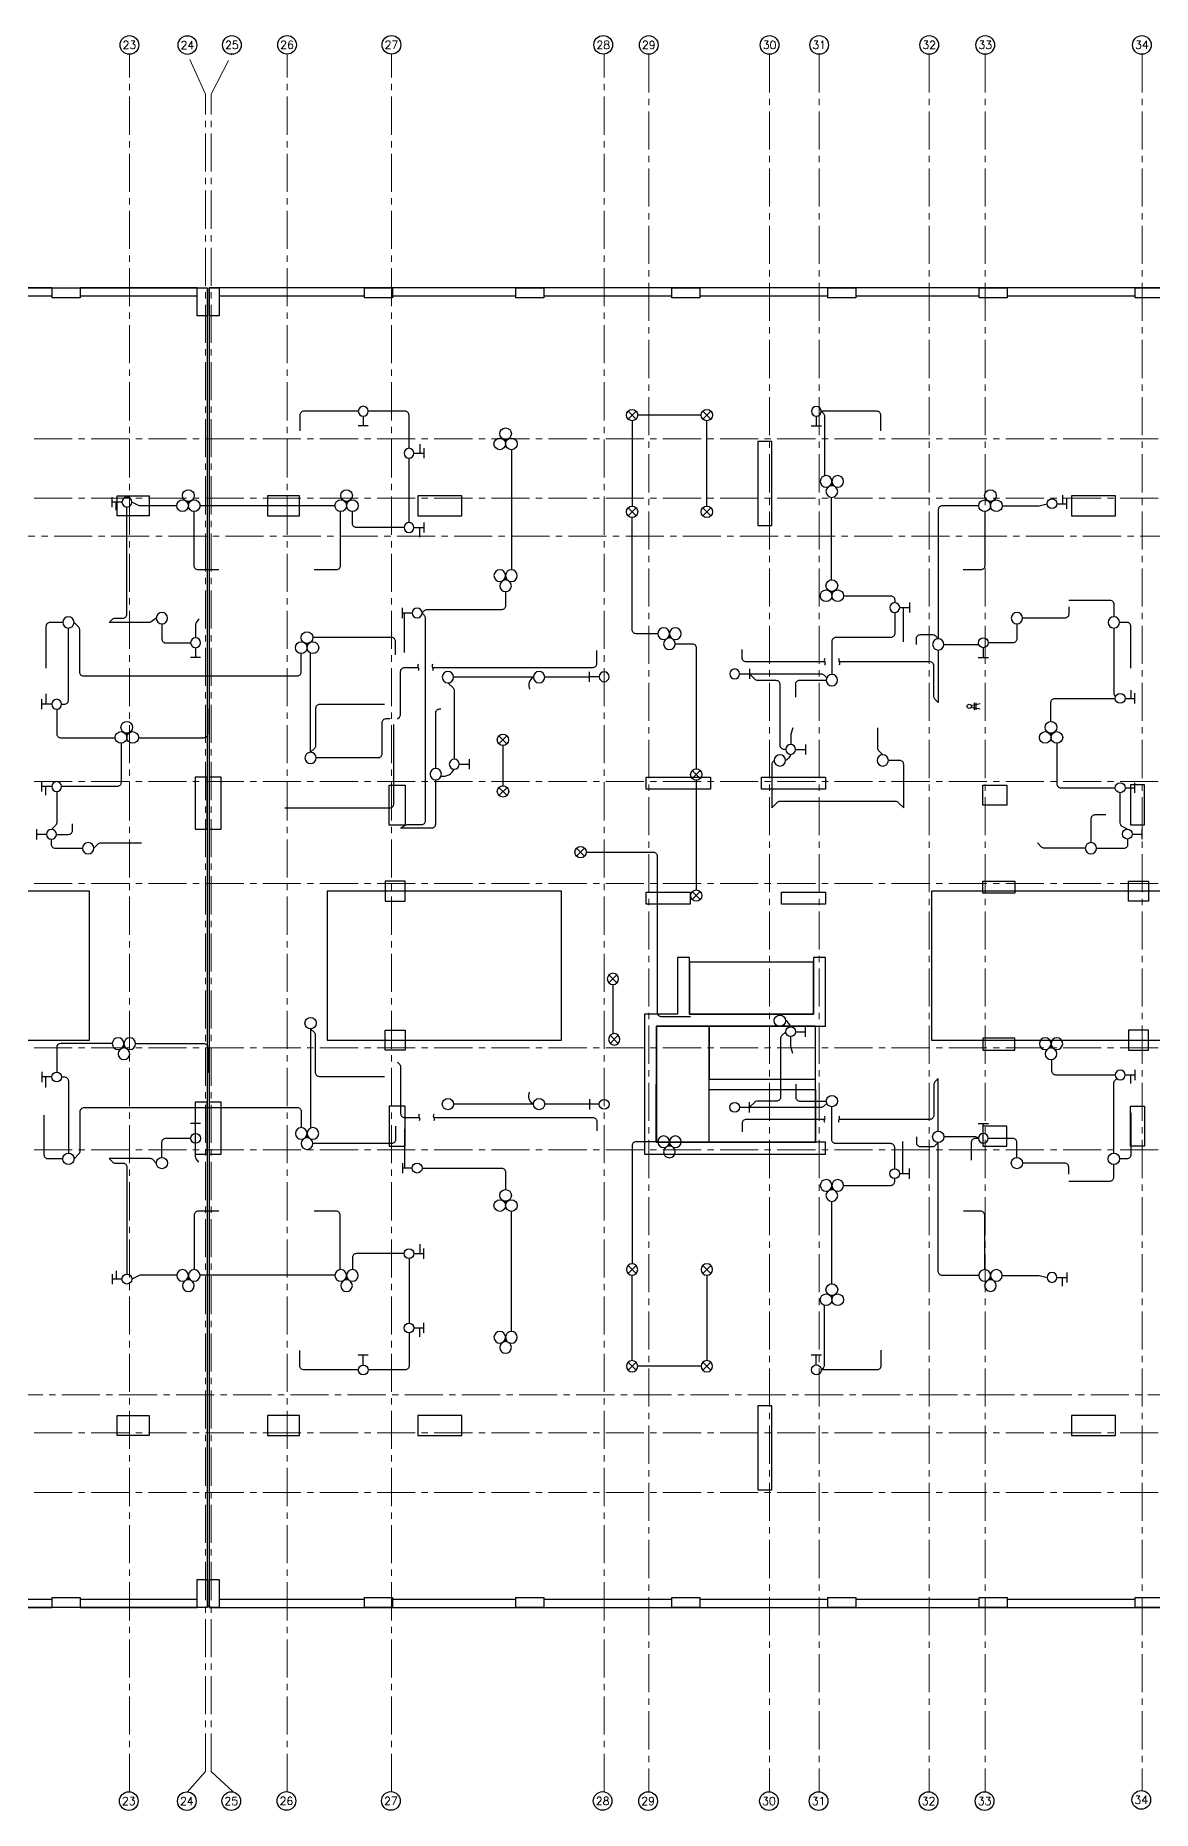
# Model space of a CAD drawing. Header units: metres. Extents: x -10 to 115, y -8 to 36.
# Drawn here: x 51.58 to 79.5, y -7.95 to 36.43 of the extents above; entities that cross this region are included whole.
import ezdxf
from ezdxf.enums import TextEntityAlignment as Align

# ---------------------------------------------------------------- set-up
doc = ezdxf.new("R2010")
doc.units = ezdxf.units.M
doc.linetypes.add('CENTER2', pattern=[28.575, 19.05, -3.175, 3.175, -3.175])
for name, color, linetype in [('Column', 4, 'Continuous'), ('ElecConduit', 20, 'Continuous'), ('ELIGHT', 4, 'Continuous'), ('GRID', 1, 'CENTER2'), ('Opening', 2, 'Continuous'), ('S-GRID-CIRC', 3, 'Continuous'), ('S-GRID-CIRC-TEXT', 3, 'Continuous'), ('ShearWall', 241, 'Continuous'), ('Slab', 3, 'Continuous'), ('Stair', 170, 'Continuous'), ('Wall', 1, 'Continuous')]:
    doc.layers.add(name, color=color, linetype=linetype)
doc.layers.add('S-GRID-DIMS', color=2, linetype='Continuous', lineweight=0)
doc.styles.add('S-ROMANS', font='romans.shx', dxfattribs={"width": 0.75})

# ---------------------------------------------------------------- blocks, each defined once
blk = doc.blocks.new('EI2')
at = {"layer": 'ELIGHT'}
for p, q in [((0, 0.181), (0, -0.181)), ((0.35, 0), (0, 0))]:
    blk.add_line(p, q, dxfattribs=at)
blk.add_circle((0.527, 0), 0.176, dxfattribs=at)
blk = doc.blocks.new('E LIGHTING OUTLET')
at = {"layer": 'ELIGHT'}
blk.add_circle((0, 0), 0.177, dxfattribs=at)
blk = doc.blocks.new('EChandlier')
at = {"layer": 'ELIGHT'}
for centre, radius in [((-0.228, 0.13), 0.228), ((0, 0), 0.028), ((0.227, 0.13), 0.228), ((0.002, -0.266), 0.228)]:
    blk.add_circle(centre, radius, dxfattribs=at)
blk = doc.blocks.new('edev2')
at = {"layer": 'ELIGHT'}
for p, q in [((-0.055, 0.136), (0.053, 0.136)), ((-0.055, 0.108), (0.053, 0.108)), ((-0.013, 0.063), (-0.042, 0.202)), ((0.013, 0.063), (0.042, 0.202))]:
    blk.add_line(p, q, dxfattribs=at)
blk.add_circle((0, 0.033), 0.0329, dxfattribs=at)
blk = doc.blocks.new('EI1')
at = {"layer": 'ELIGHT'}
for points in [[(0.157, 0.157), (-0.157, -0.157)], [(-0.157, 0.157), (0.157, -0.157)]]:
    blk.add_lwpolyline(points, dxfattribs=at)
blk.add_circle((0, 0), 0.222, dxfattribs=at)
blk = doc.blocks.new('S-GRID-CIRC')
at = {"layer": 'S-GRID-CIRC'}
blk.add_circle((0, 0), 0.35, dxfattribs=at)
at = {"layer": 'S-GRID-CIRC-TEXT', "color": 3, "style": 'S-ROMANS', "flags": 8}
blk.add_attdef('GRID-CIRC', text='', height=0.3, dxfattribs=at).set_placement((0, 0), align=Align.MIDDLE)

msp = doc.modelspace()

# ---------------------------------------------------------------- linework, layer by layer
at = {"layer": 'Column'}
for points in [[(52.002, 29.875), (52.002, 30.125), (52.702, 30.125), (52.702, 29.875)], [(55.875, 29.425), (55.625, 29.425), (55.625, 30.125), (55.875, 30.125)], [(56.175, 29.425), (55.925, 29.425), (55.925, 30.125), (56.175, 30.125)], [(59.807, 29.875), (59.807, 30.125), (60.507, 30.125), (60.507, 29.875)], [(63.585, 29.875), (63.585, 30.125), (64.285, 30.125), (64.285, 29.875)], [(67.487, 29.875), (67.487, 30.125), (68.187, 30.125), (68.187, 29.875)], [(71.39, 29.875), (71.39, 30.125), (72.09, 30.125), (72.09, 29.875)], [(75.168, 29.875), (75.168, 30.125), (75.868, 30.125), (75.868, 29.875)], [(79.07, 29.875), (79.07, 30.125), (79.77, 30.125), (79.77, 29.875)], [(55.875, -2.875), (55.625, -2.875), (55.625, -2.175), (55.875, -2.175)], [(56.175, -2.875), (55.925, -2.875), (55.925, -2.175), (56.175, -2.175)], [(52.002, -2.875), (52.002, -2.625), (52.702, -2.625), (52.702, -2.875)], [(59.807, -2.875), (59.807, -2.625), (60.507, -2.625), (60.507, -2.875)], [(63.585, -2.875), (63.585, -2.625), (64.285, -2.625), (64.285, -2.875)], [(67.487, -2.875), (67.487, -2.625), (68.187, -2.625), (68.187, -2.875)], [(71.39, -2.875), (71.39, -2.625), (72.09, -2.625), (72.09, -2.875)], [(75.168, -2.875), (75.168, -2.625), (75.868, -2.625), (75.868, -2.875)], [(79.07, -2.875), (79.07, -2.625), (79.77, -2.625), (79.77, -2.875)]]:
    msp.add_lwpolyline(points, close=True, dxfattribs=at)
at = {"layer": 'Column', "color": 4, "linetype": 'Continuous'}
for points in [[(54.42, 24.42), (53.62, 24.42), (53.62, 24.92), (54.42, 24.92)], [(57.38, 24.42), (58.18, 24.42), (58.18, 24.92), (57.38, 24.92)], [(61.14, 24.421), (62.24, 24.421), (62.24, 24.92), (61.14, 24.92)], [(77.48, 24.421), (78.58, 24.421), (78.58, 24.92), (77.48, 24.92)], [(55.575, 17.89), (55.575, 16.59), (55.875, 16.59), (55.875, 17.89)], [(55.925, 17.89), (55.925, 16.59), (56.225, 16.59), (56.225, 17.89)], [(60.42, 17.69), (60.82, 17.69), (60.82, 16.69), (60.42, 16.69)], [(75.26, 17.69), (75.86, 17.69), (75.86, 17.19), (75.26, 17.19)], [(79.3, 17.692), (78.95, 17.692), (78.95, 16.692), (79.3, 16.692)], [(60.82, 15.29), (60.32, 15.29), (60.32, 14.79), (60.82, 14.79)], [(75.26, 15.29), (76.06, 15.29), (76.06, 14.99), (75.26, 14.99)], [(78.9, 15.29), (79.4, 15.29), (79.4, 14.79), (78.9, 14.79)], [(66.848, 14.71), (66.848, 15.01), (67.948, 15.01), (67.948, 14.71)], [(70.23, 15.01), (71.33, 15.01), (71.33, 14.71), (70.23, 14.71)], [(60.82, 11.06), (60.32, 11.06), (60.32, 11.56), (60.82, 11.56)], [(78.9, 11.06), (79.4, 11.06), (79.4, 11.56), (78.9, 11.56)], [(75.258, 11.06), (76.058, 11.06), (76.058, 11.36), (75.258, 11.36)], [(55.575, 9.76), (55.575, 8.46), (55.875, 8.46), (55.875, 9.76)], [(55.925, 9.76), (55.925, 8.46), (56.225, 8.46), (56.225, 9.76)], [(60.42, 8.66), (60.82, 8.66), (60.82, 9.66), (60.42, 9.66)], [(79.3, 8.659), (78.95, 8.659), (78.95, 9.659), (79.3, 9.659)], [(75.26, 8.66), (75.86, 8.66), (75.86, 9.16), (75.26, 9.16)], [(54.42, 1.427), (53.62, 1.427), (53.62, 1.927), (54.42, 1.927)], [(57.38, 1.427), (58.18, 1.427), (58.18, 1.927), (57.38, 1.927)], [(61.14, 1.43), (62.24, 1.43), (62.24, 1.929), (61.14, 1.929)], [(77.48, 1.43), (78.58, 1.43), (78.58, 1.929), (77.48, 1.929)]]:
    msp.add_lwpolyline(points, close=True, dxfattribs=at)
at = {"layer": 'ElecConduit', "elevation": -1.5}
for points in [[(59.65, 27.038), (58.29, 27.038, 0.414214), (58.19, 26.938), (58.19, 26.549)], [(60.919, 26.111), (60.919, 26.938, 0.414214), (60.819, 27.038), (59.897, 27.038)], [(72.713, 26.547), (72.713, 26.936, 0.414214), (72.613, 27.036), (71.221, 27.036)], [(71.221, 27.036), (71.275, 26.982, -0.198912), (71.304, 26.912), (71.304, 25.424)], [(53.423, 21.754), (53.504, 21.835, -0.198912), (53.574, 21.864), (53.767, 21.864, 0.414214), (53.867, 21.964), (53.867, 24.643)], [(55.112, 24.671), (54.201, 24.671, -0.119102), (54.155, 24.682), (53.99, 24.766)], [(56.169, 23.07), (55.649, 23.07, -0.414214), (55.549, 23.17), (55.549, 24.53)], [(59.201, 24.53), (59.201, 23.17, -0.414214), (59.101, 23.07), (58.548, 23.07)], [(60.795, 24.129), (59.604, 24.129, -0.414214), (59.504, 24.229), (59.504, 24.525)], [(75.162, 24.674), (74.248, 24.674, 0.414214), (74.148, 24.574), (74.148, 21.35)], [(75.307, 24.529), (75.307, 23.17, -0.414214), (75.207, 23.07), (74.769, 23.07)], [(67.137, 21.475), (66.593, 21.475, -0.414214), (66.493, 21.575), (66.493, 24.38)], [(63.332, 22.527), (63.332, 22.175, -0.414214), (63.232, 22.075), (61.367, 22.075, 0.198912), (61.296, 22.046), (61.245, 21.995)], [(71.78, 22.423), (72.959, 22.423, -0.414214), (73.059, 22.323), (73.059, 22.252)], [(77.408, 22.314), (78.435, 22.314, -0.414214), (78.535, 22.214), (78.535, 21.901)], [(52.263, 21.754), (51.945, 21.754, 0.414214), (51.845, 21.654), (51.845, 20.617)], [(52.547, 21.759), (52.651, 21.655, -0.198912), (52.68, 21.585), (52.68, 20.518, 0.414214), (52.78, 20.418), (58.125, 20.418, 0.414214), (58.225, 20.518), (58.225, 20.979)], [(54.601, 21.864), (54.474, 21.773, -0.157053), (54.416, 21.754), (53.423, 21.754)], [(55.664, 21.847), (55.601, 21.758, 0.155023), (55.583, 21.7), (55.583, 21.372)], [(61.245, 21.988), (61.296, 21.937, -0.198912), (61.325, 21.866), (61.325, 16.794, -0.414214), (61.225, 16.694), (60.874, 16.694, 0.133337), (60.823, 16.681), (60.705, 16.612)], [(73.059, 22.005), (73.059, 21.48, -0.414214), (72.959, 21.38), (71.588, 21.38, 0.414214), (71.488, 21.28), (71.488, 20.455)], [(77.408, 22.145), (77.408, 21.964, -0.414214), (77.308, 21.864), (76.255, 21.864)], [(78.959, 20.613), (78.959, 21.659, 0.414214), (78.859, 21.759), (78.677, 21.759)], [(52.235, 19.712), (52.305, 19.712, 0.414214), (52.405, 19.812), (52.405, 21.617)], [(54.743, 21.722), (54.743, 21.343, 0.414214), (54.843, 21.243), (55.459, 21.243)], [(60.582, 20.944), (60.582, 21.278, 0.414214), (60.482, 21.378), (58.515, 21.378)], [(73.599, 21.207), (73.599, 21.351, -0.414214), (73.699, 21.451), (74.006, 21.451, -0.198912), (74.077, 21.421), (74.148, 21.35)], [(76.113, 21.722), (76.113, 21.348, -0.414214), (76.013, 21.248), (75.392, 21.248)], [(78.535, 21.617), (78.535, 19.985, 0.198912), (78.565, 19.914), (78.578, 19.901)], [(61.505, 20.629), (65.511, 20.629, 0.414214), (65.611, 20.729), (65.611, 21.055)], [(67.573, 21.222), (67.998, 21.222, -0.414214), (68.098, 21.122), (68.098, 18.095)], [(71.308, 20.772), (69.345, 20.772, -0.414214), (69.245, 20.872), (69.245, 21.083)], [(60.633, 19.343), (60.679, 19.389, 0.198912), (60.708, 19.46), (60.708, 20.529, -0.414214), (60.808, 20.629), (61.145, 20.629)], [(61.145, 20.711, 0.242715), (61.145, 20.629, -0.242715), (61.145, 20.546)], [(61.505, 20.711, 0.242715), (61.505, 20.629, -0.242715), (61.505, 20.546)], [(69.428, 20.47), (71.22, 20.47, -0.192521), (71.289, 20.443), (71.36, 20.375)], [(70.336, 18.58), (70.297, 18.58, -0.414214), (70.197, 18.68), (70.197, 20.201, 0.414214), (70.097, 20.301), (69.638, 20.301, -0.198912), (69.567, 20.331), (69.428, 20.47)], [(71.308, 20.855, 0.242715), (71.308, 20.772, -0.242715), (71.308, 20.69)], [(71.668, 20.855, 0.242715), (71.668, 20.772, -0.242715), (71.668, 20.69)], [(74.148, 19.753), (74.065, 19.836, -0.198912), (74.036, 19.906), (74.036, 20.672, 0.414214), (73.936, 20.772), (71.668, 20.772)], [(61.892, 20.247), (62.02, 20.119, -0.198912), (62.049, 20.048), (62.049, 18.335)], [(64.027, 20.389, 0.383648), (63.933, 20.09, -3.183241)], [(70.583, 19.89), (70.583, 20.213, -0.414214), (70.683, 20.313), (71.346, 20.313)], [(52.112, 19.588), (52.112, 18.974, 0.414214), (52.212, 18.874), (53.574, 18.874)], [(54.157, 18.874), (55.787, 18.874, 0.414214), (55.887, 18.974), (55.887, 19.601)], [(60.309, 19.706), (58.685, 19.706, 0.414214), (58.585, 19.606), (58.585, 18.675, -0.198912), (58.556, 18.604), (58.46, 18.509)], [(61.585, 18.104), (61.585, 19.494, -0.414214), (61.685, 19.594), (61.711, 19.594)], [(76.964, 19.279), (76.964, 19.758, -0.414214), (77.064, 19.858), (78.57, 19.858)], [(57.814, 17.122), (60.44, 17.122, 0.414214), (60.54, 17.222), (60.54, 19.201)], [(60.447, 19.343), (60.34, 19.343, 0.414214), (60.24, 19.243), (60.24, 18.467, -0.414214), (60.14, 18.367), (58.602, 18.367)], [(70.511, 19.123), (70.463, 18.961, 0.071989), (70.459, 18.932), (70.459, 18.704)], [(72.628, 19.123), (72.628, 18.62, 0.198912), (72.658, 18.549), (72.758, 18.449)], [(53.72, 18.734), (53.72, 17.754, -0.414214), (53.62, 17.654), (52.235, 17.654)], [(77.111, 18.734), (77.111, 17.722, 0.414214), (77.211, 17.622), (78.57, 17.622)], [(70.046, 18.307), (70.017, 18.278, 0.198912), (69.988, 18.207), (69.988, 17.124)], [(70.459, 18.457, -0.134302), (70.328, 18.294, 1.72592)], [(73.283, 17.122), (73.283, 18.207, 0.414214), (73.183, 18.307), (72.9, 18.307)], [(60.708, 16.617), (61.485, 16.617, 0.414214), (61.585, 16.717), (61.585, 17.82)], [(61.719, 17.913, 0.327489), (62.049, 18.088, -3.420201)], [(52.112, 17.53), (52.112, 16.752, -0.198912), (52.082, 16.681), (51.982, 16.581)], [(78.874, 16.588), (78.747, 16.655, -0.277689), (78.694, 16.743), (78.694, 17.498)], [(73.283, 17.122), (73.156, 17.249, 0.198912), (73.085, 17.278), (70.183, 17.278, 0.198912), (70.113, 17.249), (69.988, 17.124)], [(78.339, 16.942), (78.063, 16.942, 0.414214), (77.963, 16.842), (77.963, 16.252)], [(52.105, 16.457), (52.41, 16.457, 0.414214), (52.51, 16.557), (52.51, 16.723)], [(52.758, 16.105), (52.082, 16.105, -0.414214), (51.982, 16.205), (51.982, 16.334)], [(53.042, 16.113), (53.144, 16.215, -0.198912), (53.215, 16.244), (54.233, 16.244)], [(65.35, 16.012), (67.024, 16.012, -0.414214), (67.124, 15.912), (67.124, 12, 0.414214), (67.224, 11.9), (67.956, 11.9)], [(77.821, 16.11), (76.798, 16.11, -0.198912), (76.727, 16.14), (76.623, 16.244)], [(78.105, 16.11), (78.789, 16.11, 0.414214), (78.889, 16.21), (78.889, 16.341)], [(60.309, 10.398), (58.685, 10.398, -0.414214), (58.585, 10.498), (58.585, 11.429, 0.198912), (58.556, 11.499), (58.46, 11.595)], [(70.459, 11.647, 0.134302), (70.328, 11.809, -1.72592)], [(53.502, 11.229), (52.212, 11.229, 0.414083), (52.112, 11.129), (52.112, 10.515)], [(54.085, 11.229), (55.787, 11.229, -0.414214), (55.887, 11.129), (55.887, 10.497)], [(69.428, 9.633), (69.558, 9.764, -0.198912), (69.629, 9.793), (70.11, 9.793, 0.414214), (70.21, 9.893), (70.21, 11.357, -0.198912), (70.24, 11.427), (70.336, 11.523)], [(70.511, 10.98), (70.463, 11.143, -0.071989), (70.459, 11.171), (70.459, 11.4)], [(60.633, 10.76), (60.679, 10.715, -0.198912), (60.708, 10.644), (60.708, 9.478, 0.414214), (60.808, 9.378), (61.175, 9.378)], [(78.57, 10.44), (77.089, 10.44, -0.414214), (76.989, 10.54), (76.989, 10.825)], [(52.236, 10.392), (52.305, 10.392, -0.414214), (52.405, 10.292), (52.405, 8.486)], [(70.583, 10.213), (70.583, 9.89, 0.414214), (70.683, 9.79), (71.346, 9.79)], [(74.148, 10.351), (74.065, 10.268, 0.198912), (74.036, 10.197), (74.036, 9.431, -0.414214), (73.936, 9.331), (71.668, 9.331)], [(78.535, 8.486), (78.535, 10.237, -0.198912), (78.565, 10.308), (78.608, 10.351)], [(64.027, 9.714, -0.383648), (63.933, 10.013, 3.183241)], [(51.794, 9.435), (51.794, 8.449, 0.414214), (51.894, 8.349), (52.263, 8.349)], [(52.547, 8.344), (52.67, 8.467, 0.198912), (52.7, 8.538), (52.7, 9.527, -0.414214), (52.8, 9.627), (58.125, 9.627, -0.414214), (58.225, 9.527), (58.225, 9.125)], [(61.175, 9.46, 0.242715), (61.175, 9.378, -0.242715), (61.175, 9.295)], [(61.536, 9.46, 0.242715), (61.536, 9.378, -0.242715), (61.536, 9.295)], [(61.536, 9.378), (65.511, 9.378, -0.414214), (65.611, 9.278), (65.611, 9.048)], [(71.308, 9.331), (69.345, 9.331, 0.414214), (69.245, 9.231), (69.245, 9.02)], [(69.428, 9.633), (71.22, 9.633, 0.192521), (71.289, 9.661), (71.36, 9.728)], [(71.308, 9.249, -0.242715), (71.308, 9.331, 0.242715), (71.308, 9.414)], [(73.059, 8.098), (73.059, 8.624, 0.414214), (72.959, 8.724), (71.588, 8.724, -0.414214), (71.488, 8.824), (71.488, 9.648)], [(71.668, 9.249, -0.242715), (71.668, 9.331, 0.242715), (71.668, 9.414)], [(78.96, 9.491), (78.96, 8.444, -0.414214), (78.86, 8.344), (78.677, 8.344)], [(60.582, 9.16), (60.582, 8.825, -0.414214), (60.482, 8.725), (58.515, 8.725)], [(73.599, 8.896), (73.599, 8.753, 0.414214), (73.699, 8.653), (74.006, 8.653, 0.198912), (74.077, 8.682), (74.148, 8.754)], [(75.149, 8.855), (75.139, 8.866, 0.198912), (75.068, 8.895), (74.29, 8.895)], [(54.743, 8.381), (54.743, 8.76, -0.414214), (54.843, 8.86), (55.459, 8.86)], [(55.664, 8.257), (55.601, 8.346, -0.155023), (55.583, 8.403), (55.583, 8.732)], [(67.137, 8.77), (66.593, 8.77, 0.414214), (66.493, 8.67), (66.493, 5.719)], [(75.162, 5.429), (74.248, 5.429, -0.414214), (74.148, 5.529), (74.148, 8.754)], [(75.145, 8.855), (75.073, 8.855, 0.414214), (74.973, 8.755), (74.973, 8.312)], [(76.113, 8.381), (76.113, 8.755, 0.414214), (76.013, 8.855), (75.392, 8.855)], [(53.423, 8.349), (53.504, 8.269, 0.198912), (53.574, 8.239), (53.767, 8.239, -0.414214), (53.867, 8.139), (53.867, 5.461)], [(54.601, 8.239), (54.521, 8.32, 0.198912), (54.45, 8.349), (53.423, 8.349)], [(61.245, 8.112), (63.232, 8.112, -0.414214), (63.332, 8.012), (63.332, 7.576)], [(77.408, 7.958), (77.408, 8.139, 0.414214), (77.308, 8.239), (76.255, 8.239)], [(77.408, 7.789), (78.435, 7.789, 0.414214), (78.535, 7.889), (78.535, 8.202)], [(71.78, 7.68), (72.959, 7.68, 0.414214), (73.059, 7.78), (73.059, 7.851)], [(56.169, 7.034), (55.649, 7.034, 0.414214), (55.549, 6.934), (55.549, 5.573)], [(59.201, 5.573), (59.201, 6.934, 0.414214), (59.101, 7.034), (58.548, 7.034)], [(75.307, 5.575), (75.307, 6.934, 0.414214), (75.207, 7.034), (74.775, 7.034)], [(60.795, 5.974), (59.604, 5.974, 0.414214), (59.504, 5.874), (59.504, 5.579)], [(55.112, 5.433), (54.201, 5.433, 0.119102), (54.155, 5.422), (53.99, 5.337)], [(71.221, 3.068), (71.275, 3.121, 0.198912), (71.304, 3.192), (71.304, 4.679)], [(59.65, 3.066), (58.29, 3.066, -0.414214), (58.19, 3.166), (58.19, 3.554)], [(60.919, 3.993), (60.919, 3.166, -0.414214), (60.819, 3.066), (59.897, 3.066)], [(72.713, 3.557), (72.713, 3.168, -0.414214), (72.613, 3.068), (71.221, 3.068)]]:
    msp.add_lwpolyline(points, format="xyb", dxfattribs=at)
for points in [[(66.493, 26.8), (66.493, 24.664)], [(68.221, 26.942), (66.635, 26.942)], [(68.363, 24.664), (68.363, 26.8)], [(61.185, 26.214), (61.185, 25.988)], [(60.919, 24.253), (60.919, 25.864)], [(63.479, 26.076), (63.479, 23.072)], [(71.476, 22.822), (71.476, 24.885)], [(77.255, 24.942), (77.255, 24.725)], [(53.6, 24.563), (53.6, 24.766)], [(59.066, 24.671), (55.695, 24.671)], [(75.745, 24.674), (76.668, 24.674), (76.866, 24.726)], [(61.185, 23.889), (61.185, 24.13)], [(60.806, 21.008), (60.806, 21.991)], [(73.266, 22.129), (73.266, 21.273)], [(58.46, 18.509), (58.46, 20.99)], [(74.148, 21.066), (74.148, 19.753)], [(74.29, 21.208), (75.156, 21.208)], [(64.027, 20.389), (62.034, 20.389)], [(65.427, 20.389), (64.311, 20.389)], [(78.96, 20.067), (78.96, 19.858)], [(51.844, 19.972), (51.844, 19.711)], [(63.267, 18.68), (63.267, 17.674)], [(68.098, 17.811), (68.098, 15.069)], [(51.844, 17.438), (51.844, 17.653)], [(78.96, 17.399), (78.96, 17.622)], [(66.015, 12.7), (66.015, 11.47)], [(58.46, 11.595), (58.46, 9.114)], [(51.845, 10.132), (51.845, 10.392)], [(74.148, 9.037), (74.148, 10.351)], [(78.96, 10.232), (78.96, 10.441)], [(64.027, 9.714), (62.034, 9.714)], [(65.427, 9.714), (64.311, 9.714)], [(60.806, 9.096), (60.806, 8.112)], [(73.265, 7.974), (73.265, 8.775)], [(71.476, 7.281), (71.476, 5.219)], [(63.479, 4.027), (63.479, 7.031)], [(61.185, 6.214), (61.185, 5.974)], [(60.919, 5.851), (60.919, 4.24)], [(53.6, 5.541), (53.6, 5.337)], [(59.066, 5.433), (55.695, 5.433)], [(66.493, 3.299), (66.493, 5.435)], [(68.363, 5.435), (68.363, 3.299)], [(75.745, 5.429), (76.668, 5.429), (76.866, 5.378)], [(77.255, 5.161), (77.255, 5.378)], [(61.185, 3.89), (61.185, 4.116)], [(68.221, 3.157), (66.635, 3.157)]]:
    msp.add_lwpolyline(points, dxfattribs=at)
at = {"layer": 'GRID', "lineweight": 0, "ltscale": 0.05}
for p, q in [((53.93, -7.482), (53.93, 35.963)), ((57.87, -7.482), (57.87, 35.963)), ((60.48, -7.482), (60.48, 35.963)), ((65.8, -7.482), (65.8, 35.963)), ((66.91, 35.963), (66.91, -7.482)), ((69.93, 35.963), (69.93, -7.482)), ((71.17, 35.963), (71.17, -7.482)), ((73.92, 35.963), (73.92, -7.482)), ((75.32, 35.963), (75.32, -7.482)), ((79.24, 35.963), (79.24, -7.453)), ((-9.888, 26.35), (114.619, 26.351)), ((-9.888, 24.86), (114.619, 24.861)), ((-9.888, 17.78), (114.619, 17.781)), ((-9.888, 15.23), (114.619, 15.231)), ((-9.888, 11.12), (114.619, 11.121)), ((-9.888, 8.57), (114.619, 8.571)), ((-9.888, 1.49), (114.619, 1.491)), ((-9.888, 0), (114.619, 0.001))]:
    msp.add_line(p, q, dxfattribs=at)
for points in [[(55.38, -7.484), (55.83, -6.974), (55.83, 34.963), (55.38, 35.961)], [(56.52, -7.484), (55.97, -6.974), (55.97, 34.963), (56.49, 35.963)], [(-9.89, 23.41), (-9.39, 23.91), (114.541, 23.911), (114.612, 23.411)], [(114.849, 2.718), (114.629, 2.441), (-9.38, 2.44), (-9.88, 2.94)]]:
    msp.add_lwpolyline(points, dxfattribs=at)
at = {"layer": 'Opening'}
for points in [[(47.07, 11.31), (52.93, 11.31), (52.93, 15.04), (47.07, 15.04)], [(58.87, 11.31), (64.73, 11.31), (64.73, 15.04), (58.87, 15.04)], [(80.85, 15.04), (73.98, 15.04), (73.98, 11.31), (80.85, 11.31)], [(67.93, 11.96), (71.03, 11.96), (71.03, 13.26), (67.93, 13.26)], [(67.099, 8.76), (71.08, 8.76), (71.08, 11.66), (67.099, 11.66)]]:
    msp.add_lwpolyline(points, close=True, dxfattribs=at)
at = {"layer": 'ShearWall'}
for points in [[(69.99, 26.28), (69.64, 26.28), (69.64, 24.18), (69.99, 24.18)], [(66.85, 17.59), (66.85, 17.89), (68.45, 17.89), (68.45, 17.59)], [(69.73, 17.59), (69.73, 17.89), (71.33, 17.89), (71.33, 17.59)], [(66.802, 8.46), (71.33, 8.46), (71.33, 8.76), (67.099, 8.76), (67.102, 11.66), (71.33, 11.66), (71.33, 13.38), (71.03, 13.38), (71.03, 11.96), (67.93, 11.96), (67.93, 13.38), (67.63, 13.38), (67.63, 11.96), (66.802, 11.96)], [(69.99, 2.17), (69.64, 2.17), (69.64, 0.07), (69.99, 0.07)]]:
    msp.add_lwpolyline(points, close=True, dxfattribs=at)
at = {"layer": 'Slab'}
for points in [[(55.875, 30.125), (55.875, -2.875), (-3.41, -2.875), (-3.41, -3.325), (-8.29, -3.325), (-8.291, -2.423), (-8.29, -2.423), (-8.29, 30.125), (55.875, 30.125)], [(111.86, 30.125), (55.925, 30.125), (55.925, -2.875), (111.86, -2.875), (111.86, 30.125)]]:
    msp.add_lwpolyline(points, dxfattribs=at)
at = {"layer": 'Stair', "elevation": -1.5}
msp.add_lwpolyline([(67.102, 11.66), (67.102, 8.76), (68.42, 8.76), (68.42, 11.66)], close=True, dxfattribs=at)
at = {"layer": 'Stair'}
msp.add_polyline3d([(68.42, 10.34, -1.5), (71.08, 10.34, -3), (71.08, 11.66, -3), (68.42, 11.66, -1.5)], close=True, dxfattribs=at)
msp.add_polyline3d([(68.42, 10.08, -1.5), (71.08, 10.08, 0), (71.08, 8.76, 0), (68.42, 8.76, -1.5)], dxfattribs=at)
at = {"layer": 'Wall'}
msp.add_line((55.875, -2.834), (55.925, -2.834), dxfattribs=at)
for points in [[(48.924, 29.925), (52.002, 29.925), (52.002, 30.125), (48.924, 30.125)], [(52.702, 29.925), (55.625, 29.925), (55.625, 30.125), (52.702, 30.125)], [(56.175, 29.925), (59.807, 29.925), (59.807, 30.125), (56.175, 30.125)], [(60.507, 29.925), (63.585, 29.925), (63.585, 30.125), (60.507, 30.125)], [(64.285, 29.925), (67.487, 29.925), (67.487, 30.125), (64.285, 30.125)], [(68.187, 29.925), (71.39, 29.925), (71.39, 30.125), (68.187, 30.125)], [(72.09, 29.925), (75.168, 29.925), (75.168, 30.125), (72.09, 30.125)], [(75.868, 29.925), (79.07, 29.925), (79.07, 30.125), (75.868, 30.125)], [(48.924, -2.875), (52.002, -2.875), (52.002, -2.675), (48.924, -2.675)], [(52.702, -2.875), (55.625, -2.875), (55.625, -2.675), (52.702, -2.675)], [(56.175, -2.875), (59.807, -2.875), (59.807, -2.675), (56.175, -2.675)], [(60.507, -2.875), (63.585, -2.875), (63.585, -2.675), (60.507, -2.675)], [(64.285, -2.875), (67.487, -2.875), (67.487, -2.675), (64.285, -2.675)], [(68.187, -2.875), (71.39, -2.875), (71.39, -2.675), (68.187, -2.675)], [(72.09, -2.875), (75.168, -2.875), (75.168, -2.675), (72.09, -2.675)], [(75.868, -2.875), (79.07, -2.875), (79.07, -2.675), (75.868, -2.675)]]:
    msp.add_lwpolyline(points, close=True, dxfattribs=at)

# ---------------------------------------------------------------- block references
at = {"layer": 'ELIGHT'}
for name, p, xscale, yscale, zscale, rotation in [('EI2', (59.774, 26.669, -1.5), -0.7, 0.7, 0.7, 269.9997406373642), ('EI1', (66.493, 26.942, -1.5), 0.6399999999872202, 0.6399999999872202, 0.6399999999872202, 180), ('EI1', (68.363, 26.942, -1.5), 0.6399999999872202, 0.6399999999872202, 0.6399999999872202, 180), ('EI2', (71.098, 26.667, -1.5), -0.7, 0.7, 0.7, 269.9997406373642), ('EChandlier', (63.333, 26.305, -1.5), 0.6400000000000001, 0.6400000000000001, 0.6400000000000001, 179.9997406373642), ('EI2', (61.287, 25.988, -1.5), -0.7, 0.7, 0.7, 359.9997406373642), ('EChandlier', (71.488, 25.2, -1.5), -0.6400000000000001, 0.6400000000000001, 0.6400000000000001, 0.0002593626357683121), ('EI2', (53.498, 24.766, -1.5), -0.7, 0.7, 0.7, 179.9997406373643), ('EChandlier', (55.403, 24.759, -1.5), 0.6400000000000001, 0.6400000000000001, 0.6400000000000001, 179.9997406373642), ('EChandlier', (59.358, 24.759, -1.5), 0.6400000000000001, 0.6400000000000001, 0.6400000000000001, 179.9997406373642), ('EChandlier', (75.453, 24.758, -1.5), 0.6400000000000001, 0.6400000000000001, 0.6400000000000001, 179.9997406373642), ('EI1', (66.493, 24.522, -1.5), 0.6399999999872202, 0.6399999999872202, 0.6399999999872202, 180), ('EI1', (68.363, 24.522, -1.5), 0.6399999999872202, 0.6399999999872202, 0.6399999999872202, 180), ('EI2', (77.358, 24.725, -1.5), 0.7, 0.7, 0.7, 180.0002593626356), ('EI2', (61.287, 24.13, -1.5), -0.7, 0.7, 0.7, 359.9997406373642), ('EChandlier', (63.333, 22.843, -1.5), -0.6400000000000001, 0.6400000000000001, 0.6400000000000001, 0.0002593626357683121), ('EChandlier', (71.488, 22.507, -1.5), 0.6400000000000001, 0.6400000000000001, 0.6400000000000001, 179.9997406373642), ('EI2', (73.428, 22.129, -1.5), -0.7, 0.7, 0.7, 359.9997406373642), ('E LIGHTING OUTLET', (52.405, 21.759, -1.5), -0.8, 0.8, 0.8, 0.0002593626357683121), ('E LIGHTING OUTLET', (54.743, 21.864, -1.5), -0.8, 0.8, 0.8, 0.0002593626357683121), ('EI2', (60.753, 21.991, -1.5), -0.7, 0.7, 0.7, 179.9997406373643), ('E LIGHTING OUTLET', (76.113, 21.864, -1.5), -0.8, 0.8, 0.8, 0.0002593626357683121), ('E LIGHTING OUTLET', (78.535, 21.759, -1.5), -0.8, 0.8, 0.8, 0.0002593626357683121), ('EI2', (55.583, 20.879, -1.5), -0.7, 0.7, 0.7, 269.9997406373642), ('EChandlier', (58.37, 21.208, -1.5), 0.6400000000000001, 0.6400000000000001, 0.6400000000000001, 179.9997406373642), ('EChandlier', (67.428, 21.392, -1.5), -0.6400000000000001, 0.6400000000000001, 0.6400000000000001, 0.0002593626357683121), ('E LIGHTING OUTLET', (74.148, 21.208, -1.5), -0.8, 0.8, 0.8, 0.0002593626357683121), ('EI2', (75.273, 20.879, -1.5), 0.7, 0.7, 0.7, 90.00025936263579), ('E LIGHTING OUTLET', (61.892, 20.389, -1.5), -0.8, 0.8, 0.8, 0.0002593626357683121), ('E LIGHTING OUTLET', (64.169, 20.389, -1.5), -0.8, 0.8, 0.8, 0.0002593626357683121), ('EI2', (65.427, 20.397, -1.5), -0.7, 0.7, 0.7, 179.9997406373643), ('EI2', (69.428, 20.47, -1.5), -0.7, 0.7, 0.7, 359.9997406373643), ('E LIGHTING OUTLET', (71.488, 20.313, -1.5), -0.8, 0.8, 0.8, 0.0002593626357683121), ('EI2', (79.063, 19.858, -1.5), 0.7, 0.7, 0.7, 180.0002593626356), ('EI2', (51.743, 19.711, -1.5), -0.7, 0.7, 0.7, 179.9997406373643), ('edev2', (74.868, 19.66, -1.5), 1.6, 1.6, 1.6, 269.9997406373642), ('EChandlier', (53.865, 18.963, -1.5), 0.6400000000000001, 0.6400000000000001, 0.6400000000000001, 179.9997406373642), ('EChandlier', (76.965, 18.963, -1.5), 0.6400000000000001, 0.6400000000000001, 0.6400000000000001, 179.9997406373642), ('EI1', (63.267, 18.822, -1.5), 0.6399999999872202, 0.6399999999872202, 0.6399999999872202, 180), ('EI2', (70.828, 18.581, -1.5), -0.7, 0.7, 0.7, 359.9997406373642), ('E LIGHTING OUTLET', (58.46, 18.367, -1.5), -0.8, 0.8, 0.8, 0.0002593626357683121), ('EI2', (62.418, 18.212, -1.5), -0.7, 0.7, 0.7, 359.9997406373642), ('E LIGHTING OUTLET', (70.188, 18.307, -1.5), -0.8, 0.8, 0.8, 0.0002593626357683121), ('E LIGHTING OUTLET', (72.758, 18.307, -1.5), -0.8, 0.8, 0.8, 0.0002593626357683121), ('EI2', (51.743, 17.653, -1.5), -0.7, 0.7, 0.7, 179.9997406373643), ('E LIGHTING OUTLET', (61.585, 17.962, -1.5), -0.8, 0.8, 0.8, 0.0002593626357683121), ('EI1', (68.098, 17.953, -1.5), 0.6399999999872202, 0.6399999999872202, 0.6399999999872202, 180), ('EI1', (63.268, 17.532, -1.5), 0.6399999999872202, 0.6399999999872202, 0.6399999999872202, 180), ('EI2', (79.063, 17.622, -1.5), 0.7, 0.7, 0.7, 180.0002593626356), ('EI2', (51.613, 16.457, -1.5), -0.7, 0.7, 0.7, 179.9997406373643), ('EI2', (79.243, 16.464, -1.5), 0.7, 0.7, 0.7, 180.0002593626356), ('E LIGHTING OUTLET', (52.9, 16.11, -1.5), -0.8, 0.8, 0.8, 0.0002593626357683121), ('EI1', (65.208, 16.012, -1.5), 0.6399999999872202, 0.6399999999872202, 0.6399999999872202, 180), ('E LIGHTING OUTLET', (77.963, 16.11, -1.5), -0.8, 0.8, 0.8, 0.0002593626357683121), ('EI1', (68.098, 14.927, -1.5), 0.6399999999872202, 0.6399999999872202, 0.6399999999872202, 180), ('E LIGHTING OUTLET', (58.46, 11.737, -1.5), 0.8, 0.8, 0.8, 179.9997406373642), ('E LIGHTING OUTLET', (70.188, 11.797, -1.5), 0.8, 0.8, 0.8, 179.9997406373642), ('EI2', (70.828, 11.523, -1.5), 0.7, 0.7, 0.7, 180.0002593626356), ('EChandlier', (53.793, 11.14, -1.5), -0.6400000000000001, 0.6400000000000001, 0.6400000000000001, 0.0002593626357683121), ('EChandlier', (76.965, 11.14, -1.5), -0.6400000000000001, 0.6400000000000001, 0.6400000000000001, 0.0002593626357683121), ('EI2', (51.743, 10.392, -1.5), 0.7, 0.7, 0.7, 0.0002593626356950153), ('EI2', (79.063, 10.441, -1.5), -0.7, 0.7, 0.7, 359.9997406373642), ('E LIGHTING OUTLET', (61.892, 9.714, -1.5), 0.8, 0.8, 0.8, 179.9997406373642), ('E LIGHTING OUTLET', (64.169, 9.714, -1.5), 0.8, 0.8, 0.8, 179.9997406373642), ('EI2', (65.427, 9.707, -1.5), 0.7, 0.7, 0.7, 0.0002593626356950153), ('E LIGHTING OUTLET', (71.488, 9.79, -1.5), 0.8, 0.8, 0.8, 179.9997406373642), ('EI2', (69.428, 9.633, -1.5), 0.7, 0.7, 0.7, 180.0002593626356), ('EI2', (55.583, 9.224, -1.5), 0.7, 0.7, 0.7, 270.0002593626357), ('EChandlier', (58.37, 8.895, -1.5), -0.6400000000000001, 0.6400000000000001, 0.6400000000000001, 0.0002593626357683121), ('EChandlier', (67.428, 8.687, -1.5), -0.6400000000000001, 0.6400000000000001, 0.6400000000000001, 0.0002593626357683121), ('E LIGHTING OUTLET', (74.148, 8.895, -1.5), 0.8, 0.8, 0.8, 179.9997406373642), ('EI2', (75.273, 9.224, -1.5), -0.7, 0.7, 0.7, 89.99974063736423), ('E LIGHTING OUTLET', (52.405, 8.344, -1.5), 0.8, 0.8, 0.8, 179.9997406373642), ('E LIGHTING OUTLET', (78.535, 8.344, -1.5), 0.8, 0.8, 0.8, 179.9997406373642), ('E LIGHTING OUTLET', (54.743, 8.239, -1.5), 0.8, 0.8, 0.8, 179.9997406373642), ('EI2', (60.753, 8.112, -1.5), 0.7, 0.7, 0.7, 0.0002593626356950153), ('EI2', (73.428, 7.974, -1.5), 0.7, 0.7, 0.7, 180.0002593626356), ('E LIGHTING OUTLET', (76.113, 8.239, -1.5), 0.8, 0.8, 0.8, 179.9997406373642), ('EChandlier', (63.333, 7.26, -1.5), 0.6400000000000001, 0.6400000000000001, 0.6400000000000001, 179.9997406373642), ('EChandlier', (71.488, 7.597, -1.5), -0.6400000000000001, 0.6400000000000001, 0.6400000000000001, 0.0002593626357683121), ('EI2', (61.287, 5.974, -1.5), 0.7, 0.7, 0.7, 180.0002593626356), ('EI2', (53.498, 5.337, -1.5), 0.7, 0.7, 0.7, 0.0002593626356950153), ('EChandlier', (55.403, 5.344, -1.5), -0.6400000000000001, 0.6400000000000001, 0.6400000000000001, 0.0002593626357683121), ('EChandlier', (59.358, 5.344, -1.5), -0.6400000000000001, 0.6400000000000001, 0.6400000000000001, 0.0002593626357683121), ('EChandlier', (75.453, 5.345, -1.5), -0.6400000000000001, 0.6400000000000001, 0.6400000000000001, 0.0002593626357683121), ('EI2', (77.358, 5.378, -1.5), -0.7, 0.7, 0.7, 359.9997406373642), ('EChandlier', (71.488, 4.903, -1.5), 0.6400000000000001, 0.6400000000000001, 0.6400000000000001, 179.9997406373642), ('EI2', (61.287, 4.116, -1.5), 0.7, 0.7, 0.7, 180.0002593626356), ('EChandlier', (63.333, 3.798, -1.5), -0.6400000000000001, 0.6400000000000001, 0.6400000000000001, 0.0002593626357683121), ('EI2', (59.774, 3.434, -1.5), 0.7, 0.7, 0.7, 270.0002593626357), ('EI2', (71.098, 3.437, -1.5), 0.7, 0.7, 0.7, 270.0002593626357)]:
    msp.add_blockref(name, p, dxfattribs=dict(at, xscale=xscale, yscale=yscale, zscale=zscale, rotation=rotation))
at = {"layer": 'ELIGHT', "xscale": -0.6399999999872202, "yscale": 0.6399999999872202, "zscale": 0.6399999999872202}
for p in [(66.015, 12.842, -1.5), (66.048, 11.332, -1.5), (66.493, 5.577, -1.5), (68.363, 5.577, -1.5), (66.493, 3.157, -1.5), (68.363, 3.157, -1.5)]:
    msp.add_blockref('EI1', p, dxfattribs=at)
at = {"layer": 'S-GRID-DIMS', "ltscale": 20}
ref = msp.add_blockref('S-GRID-CIRC', (53.93, 36.196), dxfattribs=dict(at, xscale=0.667, yscale=0.667, zscale=0.667))
ref.add_attrib('GRID-CIRC', '23', dxfattribs={"layer": 'S-GRID-CIRC-TEXT', "color": 3, "height": 0.2001, "style": 'S-ROMANS'}).set_placement((53.93, 36.196), align=Align.MIDDLE)
ref = msp.add_blockref('S-GRID-CIRC', (55.38, 36.194), dxfattribs=dict(at, xscale=0.667, yscale=0.667, zscale=0.667))
ref.add_attrib('GRID-CIRC', '24', dxfattribs={"layer": 'S-GRID-CIRC-TEXT', "color": 3, "height": 0.2001, "style": 'S-ROMANS'}).set_placement((55.38, 36.194), align=Align.MIDDLE)
ref = msp.add_blockref('S-GRID-CIRC', (56.491, 36.196), dxfattribs=dict(at, xscale=0.667, yscale=0.667, zscale=0.667))
ref.add_attrib('GRID-CIRC', '25', dxfattribs={"layer": 'S-GRID-CIRC-TEXT', "color": 3, "height": 0.2001, "style": 'S-ROMANS'}).set_placement((56.491, 36.196), align=Align.MIDDLE)
ref = msp.add_blockref('S-GRID-CIRC', (57.87, 36.199), dxfattribs=dict(at, xscale=0.667, yscale=0.667, zscale=0.667))
ref.add_attrib('GRID-CIRC', '26', dxfattribs={"layer": 'S-GRID-CIRC-TEXT', "color": 3, "height": 0.2001, "style": 'S-ROMANS'}).set_placement((57.87, 36.199), align=Align.MIDDLE)
ref = msp.add_blockref('S-GRID-CIRC', (60.48, 36.199), dxfattribs=dict(at, xscale=0.667, yscale=0.667, zscale=0.667))
ref.add_attrib('GRID-CIRC', '27', dxfattribs={"layer": 'S-GRID-CIRC-TEXT', "color": 3, "height": 0.2001, "style": 'S-ROMANS'}).set_placement((60.48, 36.199), align=Align.MIDDLE)
ref = msp.add_blockref('S-GRID-CIRC', (65.773, 36.199), dxfattribs=dict(at, xscale=0.667, yscale=0.667, zscale=0.667))
ref.add_attrib('GRID-CIRC', '28', dxfattribs={"layer": 'S-GRID-CIRC-TEXT', "color": 3, "height": 0.2001, "style": 'S-ROMANS'}).set_placement((65.773, 36.199), align=Align.MIDDLE)
ref = msp.add_blockref('S-GRID-CIRC', (66.91, 36.196), dxfattribs=dict(at, xscale=0.667, yscale=0.667, zscale=0.667))
ref.add_attrib('GRID-CIRC', '29', dxfattribs={"layer": 'S-GRID-CIRC-TEXT', "color": 3, "height": 0.2001, "style": 'S-ROMANS'}).set_placement((66.91, 36.196), align=Align.MIDDLE)
ref = msp.add_blockref('S-GRID-CIRC', (69.93, 36.196), dxfattribs=dict(at, xscale=0.667, yscale=0.667, zscale=0.667))
ref.add_attrib('GRID-CIRC', '30', dxfattribs={"layer": 'S-GRID-CIRC-TEXT', "color": 3, "height": 0.2001, "style": 'S-ROMANS'}).set_placement((69.93, 36.196), align=Align.MIDDLE)
ref = msp.add_blockref('S-GRID-CIRC', (71.17, 36.196), dxfattribs=dict(at, xscale=0.667, yscale=0.667, zscale=0.667))
ref.add_attrib('GRID-CIRC', '31', dxfattribs={"layer": 'S-GRID-CIRC-TEXT', "color": 3, "height": 0.2001, "style": 'S-ROMANS'}).set_placement((71.17, 36.196), align=Align.MIDDLE)
ref = msp.add_blockref('S-GRID-CIRC', (73.92, 36.196), dxfattribs=dict(at, xscale=0.667, yscale=0.667, zscale=0.667))
ref.add_attrib('GRID-CIRC', '32', dxfattribs={"layer": 'S-GRID-CIRC-TEXT', "color": 3, "height": 0.2001, "style": 'S-ROMANS'}).set_placement((73.92, 36.196), align=Align.MIDDLE)
ref = msp.add_blockref('S-GRID-CIRC', (75.32, 36.196), dxfattribs=dict(at, xscale=0.667, yscale=0.667, zscale=0.667))
ref.add_attrib('GRID-CIRC', '33', dxfattribs={"layer": 'S-GRID-CIRC-TEXT', "color": 3, "height": 0.2001, "style": 'S-ROMANS'}).set_placement((75.32, 36.196), align=Align.MIDDLE)
ref = msp.add_blockref('S-GRID-CIRC', (79.236, 36.196), dxfattribs=dict(at, xscale=0.667, yscale=0.667, zscale=0.667))
ref.add_attrib('GRID-CIRC', '34', dxfattribs={"layer": 'S-GRID-CIRC-TEXT', "color": 3, "height": 0.2001, "style": 'S-ROMANS'}).set_placement((79.236, 36.196), align=Align.MIDDLE)
ref = msp.add_blockref('S-GRID-CIRC', (53.915, -7.715), dxfattribs=dict(at, xscale=0.667, yscale=0.667, zscale=0.667))
ref.add_attrib('GRID-CIRC', '23', dxfattribs={"layer": 'S-GRID-CIRC-TEXT', "color": 3, "height": 0.2001, "style": 'S-ROMANS'}).set_placement((53.915, -7.715), align=Align.MIDDLE)
ref = msp.add_blockref('S-GRID-CIRC', (55.365, -7.717), dxfattribs=dict(at, xscale=0.667, yscale=0.667, zscale=0.667))
ref.add_attrib('GRID-CIRC', '24', dxfattribs={"layer": 'S-GRID-CIRC-TEXT', "color": 3, "height": 0.2001, "style": 'S-ROMANS'}).set_placement((55.365, -7.717), align=Align.MIDDLE)
ref = msp.add_blockref('S-GRID-CIRC', (56.476, -7.715), dxfattribs=dict(at, xscale=0.667, yscale=0.667, zscale=0.667))
ref.add_attrib('GRID-CIRC', '25', dxfattribs={"layer": 'S-GRID-CIRC-TEXT', "color": 3, "height": 0.2001, "style": 'S-ROMANS'}).set_placement((56.476, -7.715), align=Align.MIDDLE)
ref = msp.add_blockref('S-GRID-CIRC', (57.855, -7.712), dxfattribs=dict(at, xscale=0.667, yscale=0.667, zscale=0.667))
ref.add_attrib('GRID-CIRC', '26', dxfattribs={"layer": 'S-GRID-CIRC-TEXT', "color": 3, "height": 0.2001, "style": 'S-ROMANS'}).set_placement((57.855, -7.712), align=Align.MIDDLE)
ref = msp.add_blockref('S-GRID-CIRC', (60.465, -7.712), dxfattribs=dict(at, xscale=0.667, yscale=0.667, zscale=0.667))
ref.add_attrib('GRID-CIRC', '27', dxfattribs={"layer": 'S-GRID-CIRC-TEXT', "color": 3, "height": 0.2001, "style": 'S-ROMANS'}).set_placement((60.465, -7.712), align=Align.MIDDLE)
ref = msp.add_blockref('S-GRID-CIRC', (65.758, -7.712), dxfattribs=dict(at, xscale=0.667, yscale=0.667, zscale=0.667))
ref.add_attrib('GRID-CIRC', '28', dxfattribs={"layer": 'S-GRID-CIRC-TEXT', "color": 3, "height": 0.2001, "style": 'S-ROMANS'}).set_placement((65.758, -7.712), align=Align.MIDDLE)
ref = msp.add_blockref('S-GRID-CIRC', (66.895, -7.715), dxfattribs=dict(at, xscale=0.667, yscale=0.667, zscale=0.667))
ref.add_attrib('GRID-CIRC', '29', dxfattribs={"layer": 'S-GRID-CIRC-TEXT', "color": 3, "height": 0.2001, "style": 'S-ROMANS'}).set_placement((66.895, -7.715), align=Align.MIDDLE)
ref = msp.add_blockref('S-GRID-CIRC', (69.915, -7.715), dxfattribs=dict(at, xscale=0.667, yscale=0.667, zscale=0.667))
ref.add_attrib('GRID-CIRC', '30', dxfattribs={"layer": 'S-GRID-CIRC-TEXT', "color": 3, "height": 0.2001, "style": 'S-ROMANS'}).set_placement((69.915, -7.715), align=Align.MIDDLE)
ref = msp.add_blockref('S-GRID-CIRC', (71.155, -7.715), dxfattribs=dict(at, xscale=0.667, yscale=0.667, zscale=0.667))
ref.add_attrib('GRID-CIRC', '31', dxfattribs={"layer": 'S-GRID-CIRC-TEXT', "color": 3, "height": 0.2001, "style": 'S-ROMANS'}).set_placement((71.155, -7.715), align=Align.MIDDLE)
ref = msp.add_blockref('S-GRID-CIRC', (73.905, -7.715), dxfattribs=dict(at, xscale=0.667, yscale=0.667, zscale=0.667))
ref.add_attrib('GRID-CIRC', '32', dxfattribs={"layer": 'S-GRID-CIRC-TEXT', "color": 3, "height": 0.2001, "style": 'S-ROMANS'}).set_placement((73.905, -7.715), align=Align.MIDDLE)
ref = msp.add_blockref('S-GRID-CIRC', (75.305, -7.715), dxfattribs=dict(at, xscale=0.667, yscale=0.667, zscale=0.667))
ref.add_attrib('GRID-CIRC', '33', dxfattribs={"layer": 'S-GRID-CIRC-TEXT', "color": 3, "height": 0.2001, "style": 'S-ROMANS'}).set_placement((75.305, -7.715), align=Align.MIDDLE)
ref = msp.add_blockref('S-GRID-CIRC', (79.221, -7.685), dxfattribs=dict(at, xscale=0.667, yscale=0.667, zscale=0.667))
ref.add_attrib('GRID-CIRC', '34', dxfattribs={"layer": 'S-GRID-CIRC-TEXT', "color": 3, "height": 0.2001, "style": 'S-ROMANS'}).set_placement((79.221, -7.685), align=Align.MIDDLE)

doc.saveas('drawing.dxf')
